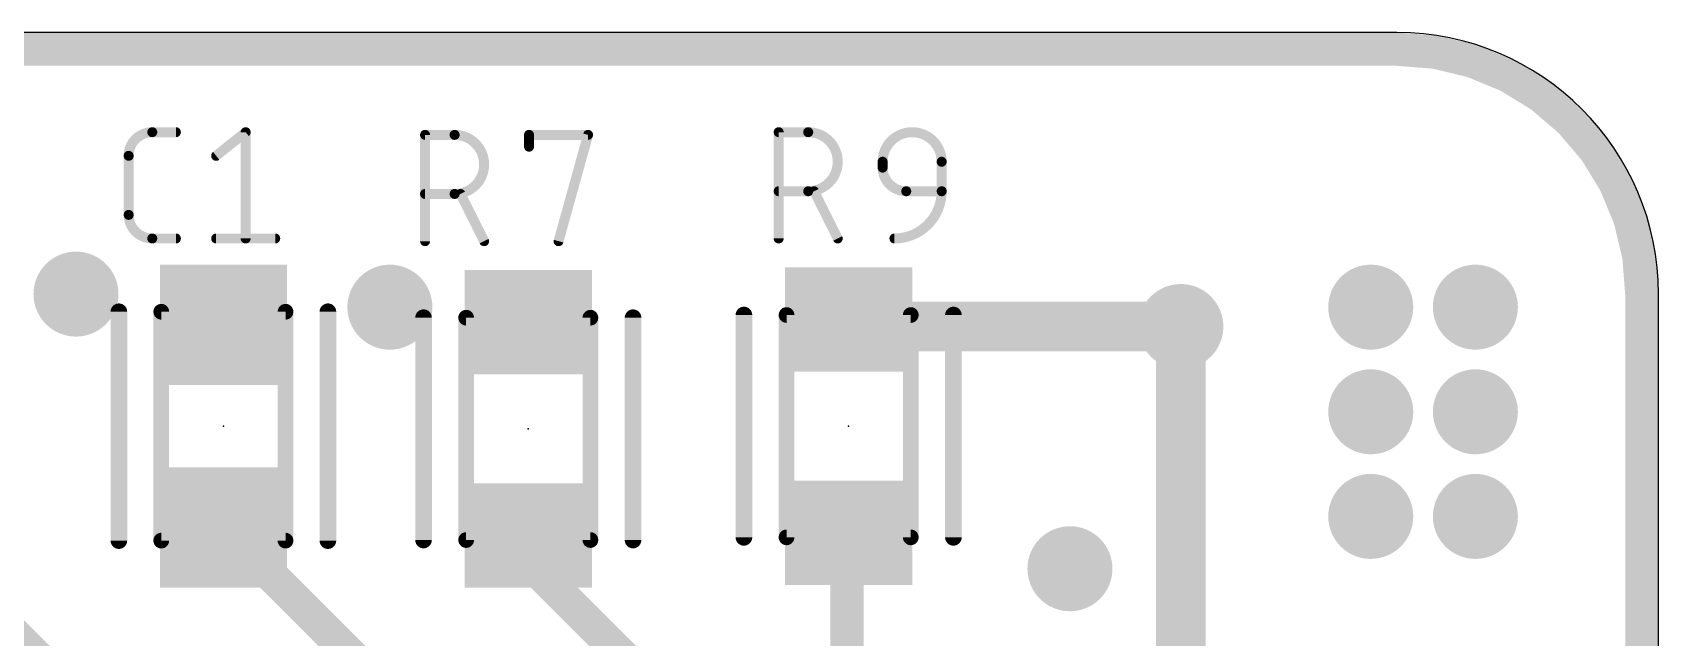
# Model space of a CAD drawing. Extents: x -1.4 to 96, y -1.9 to 20.5.
# Drawn here: x 83.57 to 96, y 15.87 to 20.5 of the extents above; entities that cross this region are included whole.
import ezdxf

# ---------------------------------------------------------------- set-up
doc = ezdxf.new("R2010")
doc.units = 0
for name, color, linetype in [('1', 12, 'CONTINUOUS'), ('16', 132, 'CONTINUOUS'), ('18', 110, 'CONTINUOUS'), ('20', 31, 'CONTINUOUS'), ('21', 253, 'CONTINUOUS'), ('23', 53, 'CONTINUOUS'), ('25', 253, 'CONTINUOUS'), ('51', 253, 'CONTINUOUS')]:
    doc.layers.add(name, color=color, linetype=linetype)

# ---------------------------------------------------------------- blocks, each defined once
blk = doc.blocks.new('RECT')
blk.add_solid([(-0.5, -0.5), (0.5, -0.5), (-0.5, 0.5), (0.5, 0.5)])
blk = doc.blocks.new('ROUNDV')
at = {"const_width": 0.5}
blk.add_lwpolyline([(0, -0.25, 1), (0, 0.25, 1), (0, -0.25)], format="xyb", dxfattribs=at)

msp = doc.modelspace()

# ---------------------------------------------------------------- linework, layer by layer
at = {"layer": '1'}
for points, const_width in [([(93.995, 20.373), (2.005, 20.373)], 0.254), ([(94.2929, 20.3496), (93.995, 20.373)], 0.254), ([(94.5787, 20.281), (94.2929, 20.3496)], 0.254), ([(94.8501, 20.1685), (94.5787, 20.281)], 0.254), ([(95.1007, 20.015), (94.8501, 20.1685)], 0.254), ([(95.3241, 19.8241), (95.1007, 20.015)], 0.254), ([(95.515, 19.6007), (95.3241, 19.8241)], 0.254), ([(95.6685, 19.3501), (95.515, 19.6007)], 0.254), ([(95.781, 19.0787), (95.6685, 19.3501)], 0.254), ([(95.8496, 18.7929), (95.781, 19.0787)], 0.254), ([(95.873, 18.495), (95.8496, 18.7929)], 0.254), ([(89.8612, 18.252), (89.808, 18.3052)], 0.635), ([(95.873, 2.005), (95.873, 18.495)], 0.254), ([(92.348, 18.252), (89.8612, 18.252)], 0.381), ([(87.75, 13.9926), (85.0272, 16.7154)], 0.254), ([(89.808, 16.6748), (89.7954, 16.6622)], 0.254), ([(89.7954, 16.6622), (89.7954, 14.8856)], 0.254), ([(82.696, 16.634), (85.938, 13.392)], 0.254), ([(87.3584, 16.6543), (87.268, 16.6137)], 0.254), ([(87.268, 16.6137), (87.268, 16.5451)], 0.254), ([(87.268, 16.5451), (88.25, 15.5631)], 0.254)]:
    msp.add_lwpolyline(points, dxfattribs=dict(at, const_width=const_width))
for points, const_width in [([(94, 20.4363, 1), (93.99, 20.3097)], 0.127), ([(93.995, 20.3095, 1), (93.995, 20.4365)], 0.127), ([(94.3078, 20.4113, 1), (94.2781, 20.2878)], 0.127), ([(94.288, 20.2862, 1), (94.2979, 20.4129)], 0.127), ([(94.603, 20.3396, 1), (94.5544, 20.2223)], 0.127), ([(94.5638, 20.2192, 1), (94.5935, 20.3427)], 0.127), ([(94.8833, 20.2226, 1), (94.817, 20.1144)], 0.127), ([(94.8258, 20.1098, 1), (94.8744, 20.2272)], 0.127), ([(95.1419, 20.0633, 1), (95.0594, 19.9667)], 0.127), ([(95.0675, 19.9608, 1), (95.1339, 20.0691)], 0.127), ([(95.3724, 19.8654, 1), (95.2758, 19.7829)], 0.127), ([(95.2829, 19.7758, 1), (95.3654, 19.8724)], 0.127), ([(95.5691, 19.6339, 1), (95.4608, 19.5675)], 0.127), ([(95.4667, 19.5594, 1), (95.5633, 19.6419)], 0.127), ([(95.7272, 19.3744, 1), (95.6098, 19.3258)], 0.127), ([(95.6144, 19.317, 1), (95.7226, 19.3833)], 0.127), ([(95.8427, 19.0935, 1), (95.7192, 19.0638)], 0.127), ([(95.7223, 19.0544, 1), (95.8396, 19.103)], 0.127), ([(95.9129, 18.7979, 1), (95.7862, 18.788)], 0.127), ([(95.7878, 18.7781, 1), (95.9113, 18.8078)], 0.127), ([(89.9203, 18.4175, 1), (89.6957, 18.1929)], 0.3175), ([(95.9365, 18.495, 1), (95.8095, 18.495)], 0.127), ([(95.8097, 18.49, 1), (95.9363, 18.5)], 0.127), ([(89.7489, 18.1397, 1), (89.9735, 18.3643)], 0.3175), ([(89.8612, 18.3473, 1), (89.8612, 18.1568)], 0.1905), ([(92.348, 18.1568, 1), (92.348, 18.3473)], 0.1905), ([(85.0721, 16.7603, 1), (84.9823, 16.6705)], 0.127), ([(89.8589, 16.6622, 1), (89.7319, 16.6622)], 0.127), ([(89.8529, 16.6299, 1), (89.7631, 16.7197)], 0.127), ([(87.3315, 16.6137, 1), (87.2045, 16.6137)], 0.127), ([(87.242, 16.6716, 1), (87.294, 16.5558)], 0.127), ([(87.3129, 16.59, 1), (87.2231, 16.5002)], 0.127), ([(87.3844, 16.5964, 1), (87.3323, 16.7122)], 0.127), ([(89.7505, 16.7071, 1), (89.8403, 16.6173)], 0.127), ([(87.2045, 16.5451, 1), (87.3315, 16.5451)], 0.127)]:
    msp.add_lwpolyline(points, format="xyb", dxfattribs=dict(at, const_width=const_width))
at = {"layer": '16'}
for points, const_width in [([(93.995, 20.373), (2.005, 20.373)], 0.254), ([(94.2929, 20.3496), (93.995, 20.373)], 0.254), ([(94.5787, 20.281), (94.2929, 20.3496)], 0.254), ([(94.8501, 20.1685), (94.5787, 20.281)], 0.254), ([(95.1007, 20.015), (94.8501, 20.1685)], 0.254), ([(95.3241, 19.8241), (95.1007, 20.015)], 0.254), ([(95.515, 19.6007), (95.3241, 19.8241)], 0.254), ([(95.6685, 19.3501), (95.515, 19.6007)], 0.254), ([(95.781, 19.0787), (95.6685, 19.3501)], 0.254), ([(95.8496, 18.7929), (95.781, 19.0787)], 0.254), ([(95.873, 18.495), (95.8496, 18.7929)], 0.254), ([(95.873, 2.005), (95.873, 18.495)], 0.254), ([(92.348, 18.252), (92.348, 5.458)], 0.381)]:
    msp.add_lwpolyline(points, dxfattribs=dict(at, const_width=const_width))
for points, const_width in [([(94, 20.4363, 1), (93.99, 20.3097)], 0.127), ([(93.995, 20.3095, 1), (93.995, 20.4365)], 0.127), ([(94.3078, 20.4113, 1), (94.2781, 20.2878)], 0.127), ([(94.288, 20.2862, 1), (94.2979, 20.4129)], 0.127), ([(94.603, 20.3396, 1), (94.5544, 20.2223)], 0.127), ([(94.5638, 20.2192, 1), (94.5935, 20.3427)], 0.127), ([(94.8833, 20.2226, 1), (94.817, 20.1144)], 0.127), ([(94.8258, 20.1098, 1), (94.8744, 20.2272)], 0.127), ([(95.1419, 20.0633, 1), (95.0594, 19.9667)], 0.127), ([(95.0675, 19.9608, 1), (95.1339, 20.0691)], 0.127), ([(95.3724, 19.8654, 1), (95.2758, 19.7829)], 0.127), ([(95.2829, 19.7758, 1), (95.3654, 19.8724)], 0.127), ([(95.5691, 19.6339, 1), (95.4608, 19.5675)], 0.127), ([(95.4667, 19.5594, 1), (95.5633, 19.6419)], 0.127), ([(95.7272, 19.3744, 1), (95.6098, 19.3258)], 0.127), ([(95.6144, 19.317, 1), (95.7226, 19.3833)], 0.127), ([(95.8427, 19.0935, 1), (95.7192, 19.0638)], 0.127), ([(95.7223, 19.0544, 1), (95.8396, 19.103)], 0.127), ([(95.9129, 18.7979, 1), (95.7862, 18.788)], 0.127), ([(95.7878, 18.7781, 1), (95.9113, 18.8078)], 0.127), ([(95.9365, 18.495, 1), (95.8095, 18.495)], 0.127), ([(95.8097, 18.49, 1), (95.9363, 18.5)], 0.127), ([(92.4432, 18.252, 1), (92.2528, 18.252)], 0.1905)]:
    msp.add_lwpolyline(points, format="xyb", dxfattribs=dict(at, const_width=const_width))
at = {"layer": '20'}
for p, q in [((94, 20.5), (2, 20.5)), ((96, 2), (96, 18.5))]:
    msp.add_line(p, q, dxfattribs=at)
msp.add_arc((94, 18.5), 2, 0, 90, dxfattribs=at)
at = {"layer": '21', "const_width": 0.0635}
for points in [[(84.2598, 18.365, 1), (84.1963, 18.365)], [(85.858, 18.365, 1), (85.7945, 18.365)], [(89.0389, 18.34, 1), (88.9754, 18.34)], [(90.6407, 18.34, 1), (90.5772, 18.34)], [(86.5892, 18.3195, 1), (86.5257, 18.3195)], [(88.191, 18.3195, 1), (88.1275, 18.3195)], [(88.9754, 16.64, 1), (89.0389, 16.64)], [(90.5772, 16.64, 1), (90.6407, 16.64)], [(84.1963, 16.615, 1), (84.2598, 16.615)], [(85.7945, 16.615, 1), (85.858, 16.615)], [(86.5257, 16.6195, 1), (86.5892, 16.6195)], [(88.1275, 16.6195, 1), (88.191, 16.6195)]]:
    msp.add_lwpolyline(points, format="xyb", dxfattribs=at)
at = {"layer": '21', "const_width": 0.127}
for points in [[(84.2281, 18.365), (84.2281, 16.615)], [(85.8263, 18.365), (85.8263, 16.615)], [(89.0071, 18.34), (89.0071, 16.64)], [(90.6089, 18.34), (90.6089, 16.64)], [(86.5575, 18.3195), (86.5575, 16.6195)], [(88.1593, 18.3195), (88.1593, 16.6195)]]:
    msp.add_lwpolyline(points, dxfattribs=at)
at = {"layer": '23'}
for p in [(85.0272, 17.49), (87.3584, 17.4695), (89.808, 17.49)]:
    msp.add_point(p, dxfattribs=at)
at = {"layer": '25'}
for points, const_width in [([(84.4834, 19.7379, 0.4142), (84.3027, 19.5573)], 0.0762), ([(84.4834, 19.7569, 1), (84.4834, 19.7188)], 0.0381), ([(84.4834, 19.7189, 1), (84.4833, 19.7569)], 0.0381), ([(84.664, 19.7188, 1), (84.664, 19.7569)], 0.0381), ([(85.2167, 19.7379, 1), (85.1786, 19.7379)], 0.0381), ([(85.2096, 19.723, 1), (85.1858, 19.7528)], 0.0381), ([(89.2729, 19.7569, 1), (89.2729, 19.7188)], 0.0381), ([(89.292, 19.7379, 1), (89.2539, 19.7379)], 0.0381), ([(89.4987, 19.2863, 1), (89.4987, 19.7379)], 0.0762), ([(89.4987, 19.7569, 1), (89.4987, 19.7188)], 0.0381), ([(89.4987, 19.7188, 1), (89.4987, 19.7569)], 0.0381), ([(90.5193, 19.5121, 1), (90.0677, 19.5121)], 0.0762), ([(86.5884, 19.7174, 1), (86.5503, 19.7174)], 0.0381), ([(86.5693, 19.7365, 1), (86.5693, 19.6984)], 0.0381), ([(86.7951, 19.2658, 1), (86.7951, 19.7174)], 0.0762), ([(86.7951, 19.7365, 1), (86.7951, 19.6984)], 0.0381), ([(86.7951, 19.6984, 1), (86.7951, 19.7365)], 0.0381), ([(87.3831, 19.7174, 1), (87.345, 19.7174)], 0.0381), ([(87.3641, 19.7365, 1), (87.3641, 19.6984)], 0.0381), ([(87.345, 19.6271, 1), (87.3831, 19.6271)], 0.0381), ([(87.834, 19.7123, 1), (87.7973, 19.7225)], 0.0381), ([(87.8156, 19.6984, 1), (87.8156, 19.7365)], 0.0381), ([(84.3218, 19.5573, 1), (84.2837, 19.5573)], 0.0381), ([(84.2837, 19.5573, 1), (84.3218, 19.5573)], 0.0381), ([(84.96, 19.5722, 1), (84.9838, 19.5424)], 0.0381), ([(90.0868, 19.5121, 1), (90.0487, 19.5121)], 0.0381), ([(90.0487, 19.5121, 1), (90.0868, 19.5121)], 0.0381), ([(90.5383, 19.5121, 1), (90.5002, 19.5121)], 0.0381), ([(90.5002, 19.5121, 1), (90.5383, 19.5121)], 0.0381), ([(90.0677, 19.467, 0.4142), (90.2483, 19.2863)], 0.0762), ([(90.0868, 19.467, 1), (90.0487, 19.467)], 0.0381), ([(90.0487, 19.467, 1), (90.0868, 19.467)], 0.0381), ([(86.5693, 19.2849, 1), (86.5693, 19.2468)], 0.0381), ([(86.7951, 19.2849, 1), (86.7951, 19.2468)], 0.0381), ([(86.7951, 19.2468, 1), (86.7951, 19.2849)], 0.0381), ([(86.8573, 19.2744, 1), (86.8232, 19.2573)], 0.0381), ([(89.2729, 19.3054, 1), (89.2729, 19.2673)], 0.0381), ([(89.4987, 19.3054, 1), (89.4987, 19.2673)], 0.0381), ([(89.4987, 19.2673, 1), (89.4987, 19.3054)], 0.0381), ([(89.5609, 19.2949, 1), (89.5268, 19.2778)], 0.0381), ([(90.158, 18.9251, 0.4142), (90.5193, 19.2863)], 0.0762), ([(90.2483, 19.3054, 1), (90.2483, 19.2673)], 0.0381), ([(90.2483, 19.2673, 1), (90.2483, 19.3054)], 0.0381), ([(90.5383, 19.2863, 1), (90.5002, 19.2863)], 0.0381), ([(90.5002, 19.2863, 1), (90.5383, 19.2863)], 0.0381), ([(90.5193, 19.2673, 1), (90.5193, 19.3054)], 0.0381), ([(84.3027, 19.1057, 0.4142), (84.4834, 18.9251)], 0.0762), ([(84.3218, 19.1057, 1), (84.2837, 19.1057)], 0.0381), ([(84.2837, 19.1057, 1), (84.3218, 19.1057)], 0.0381), ([(84.4834, 18.9442, 1), (84.4834, 18.9061)], 0.0381), ([(84.4834, 18.9061, 1), (84.4834, 18.9442)], 0.0381), ([(84.664, 18.9061, 1), (84.664, 18.9442)], 0.0381), ([(84.9719, 18.9442, 1), (84.9719, 18.9061)], 0.0381), ([(85.1786, 18.9251, 1), (85.2167, 18.9251)], 0.0381), ([(85.4234, 18.9061, 1), (85.4234, 18.9442)], 0.0381), ([(86.5503, 18.9046, 1), (86.5884, 18.9046)], 0.0381), ([(87.0038, 18.8961, 1), (87.0379, 18.9131)], 0.0381), ([(87.5715, 18.9097, 1), (87.6082, 18.8995)], 0.0381), ([(89.2539, 18.9251, 1), (89.292, 18.9251)], 0.0381), ([(89.7075, 18.9166, 1), (89.7415, 18.9336)], 0.0381), ([(90.158, 18.9442, 1), (90.158, 18.9061)], 0.0381)]:
    msp.add_lwpolyline(points, format="xyb", dxfattribs=dict(at, const_width=const_width))
at = {"layer": '25', "const_width": 0.0762}
for points in [[(84.4834, 19.7379), (84.664, 19.7379)], [(84.9719, 19.5573), (85.1977, 19.7379)], [(85.1977, 19.7379), (85.1977, 18.9251)], [(89.2729, 18.9251), (89.2729, 19.7379)], [(89.2729, 19.7379), (89.4987, 19.7379)], [(86.5693, 18.9046), (86.5693, 19.7174)], [(86.5693, 19.7174), (86.7951, 19.7174)], [(87.3641, 19.6271), (87.3641, 19.7174)], [(87.3641, 19.7174), (87.8156, 19.7174)], [(87.8156, 19.7174), (87.5898, 18.9046)], [(84.3027, 19.1057), (84.3027, 19.5573)], [(90.0677, 19.467), (90.0677, 19.5121)], [(90.5193, 19.5121), (90.5193, 19.2863)], [(86.7951, 19.2658), (86.5693, 19.2658)], [(87.0209, 18.9046), (86.8402, 19.2658)], [(89.4987, 19.2863), (89.2729, 19.2863)], [(89.7245, 18.9251), (89.5439, 19.2863)], [(90.5193, 19.2863), (90.2483, 19.2863)], [(84.664, 18.9251), (84.4834, 18.9251)], [(84.9719, 18.9251), (85.4234, 18.9251)]]:
    msp.add_lwpolyline(points, dxfattribs=at)
at = {"layer": '51', "const_width": 0.12}
for points in [[(84.5522, 16.615), (84.5522, 18.365)], [(84.5522, 18.365), (85.5022, 18.365)], [(85.5022, 18.365), (85.5022, 16.615)], [(89.333, 16.64), (89.333, 18.34)], [(89.333, 18.34), (90.283, 18.34)], [(90.283, 18.34), (90.283, 16.64)], [(86.8834, 16.6195), (86.8834, 18.3195)], [(86.8834, 18.3195), (87.8334, 18.3195)], [(87.8334, 18.3195), (87.8334, 16.6195)], [(85.5022, 16.615), (84.5522, 16.615)], [(87.8334, 16.6195), (86.8834, 16.6195)], [(90.283, 16.64), (89.333, 16.64)]]:
    msp.add_lwpolyline(points, dxfattribs=at)
at = {"layer": '51', "const_width": 0.06}
for points in [[(84.5822, 18.365, 1), (84.5222, 18.365)], [(84.5522, 18.395, 1), (84.5522, 18.335)], [(85.5322, 18.365, 1), (85.4722, 18.365)], [(85.5022, 18.335, 1), (85.5022, 18.395)], [(89.363, 18.34, 1), (89.303, 18.34)], [(89.333, 18.37, 1), (89.333, 18.31)], [(90.313, 18.34, 1), (90.253, 18.34)], [(90.283, 18.31, 1), (90.283, 18.37)], [(86.9134, 18.3195, 1), (86.8534, 18.3195)], [(86.8834, 18.3495, 1), (86.8834, 18.2895)], [(87.8634, 18.3195, 1), (87.8034, 18.3195)], [(87.8334, 18.2895, 1), (87.8334, 18.3495)], [(84.5522, 16.645, 1), (84.5522, 16.585)], [(85.5022, 16.585, 1), (85.5022, 16.645)], [(86.8834, 16.6495, 1), (86.8834, 16.5895)], [(87.8334, 16.5895, 1), (87.8334, 16.6495)], [(89.333, 16.67, 1), (89.333, 16.61)], [(89.303, 16.64, 1), (89.363, 16.64)], [(90.253, 16.64, 1), (90.313, 16.64)], [(90.283, 16.61, 1), (90.283, 16.67)], [(84.5222, 16.615, 1), (84.5822, 16.615)], [(85.4722, 16.615, 1), (85.5322, 16.615)], [(86.8534, 16.6195, 1), (86.9134, 16.6195)], [(87.8034, 16.6195, 1), (87.8634, 16.6195)]]:
    msp.add_lwpolyline(points, format="xyb", dxfattribs=at)

# ---------------------------------------------------------------- block references
at = {"layer": '1', "rotation": 90}
for p, xscale, yscale in [((85.0272, 18.2646), 0.9209, 0.9702), ((87.3584, 18.2847), 0.7987, 0.9739), ((89.808, 18.3052), 0.7987, 0.9739), ((85.0272, 16.7154), 0.9209, 0.9702), ((87.3584, 16.6543), 0.7987, 0.9739), ((89.808, 16.6748), 0.7987, 0.9739)]:
    msp.add_blockref('RECT', p, dxfattribs=dict(at, xscale=xscale, yscale=yscale))
at = {"layer": '18', "xscale": 0.65, "yscale": 0.65}
for p in [(83.9, 18.5), (83.9, 18.5), (86.3, 18.4), (86.3, 18.4), (93.8, 18.4), (93.8, 18.4), (94.6, 18.4), (94.6, 18.4), (92.348, 18.252), (92.348, 18.252), (93.8, 17.6), (93.8, 17.6), (94.6, 17.6), (94.6, 17.6), (93.8, 16.8), (93.8, 16.8), (94.6, 16.8), (94.6, 16.8), (91.5, 16.4), (91.5, 16.4)]:
    msp.add_blockref('ROUNDV', p, dxfattribs=at)

doc.saveas('drawing.dxf')
